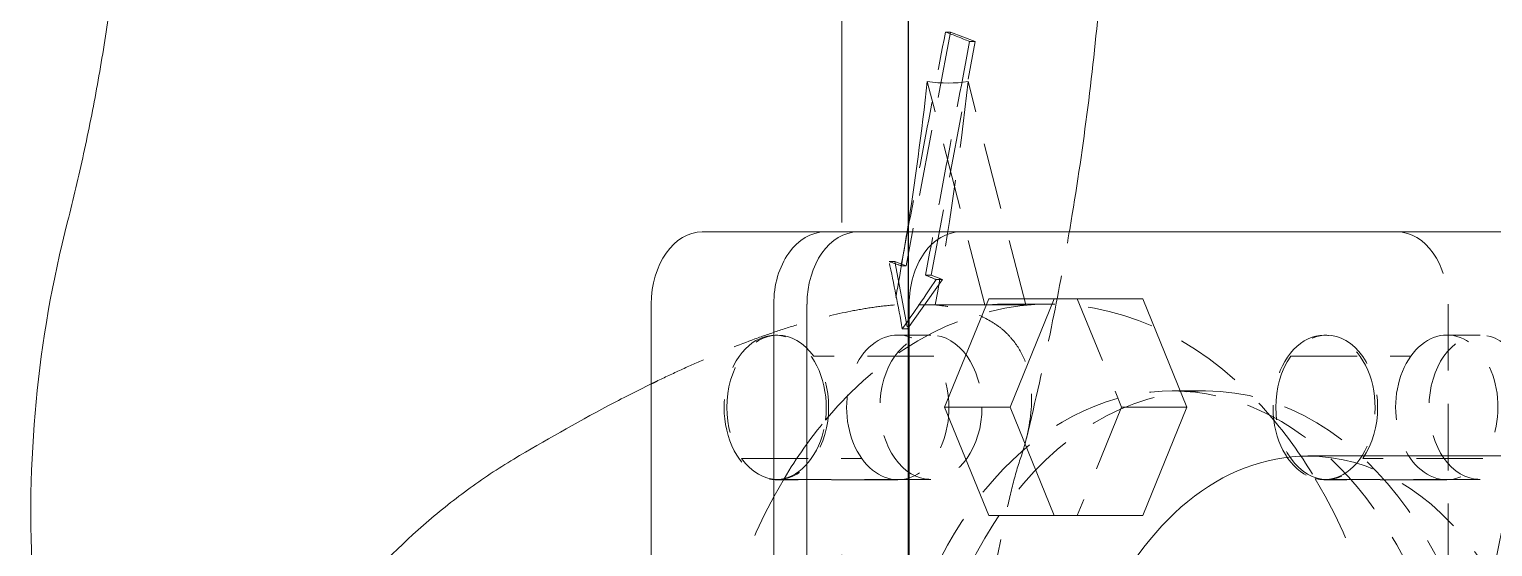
# Model space of a CAD drawing. Header units: millimetres. Extents: x -46397 to 283259, y -8690 to 23983.
# Drawn here: x -33804.5 to -33694.4, y 5323.5 to 5362.4 of the extents above; entities that cross this region are included whole.
import ezdxf

# ---------------------------------------------------------------- set-up
doc = ezdxf.new("R2010")
doc.units = ezdxf.units.MM
doc.linetypes.add('HIDDENX2', pattern=[0.75, 0.5, -0.25])
doc.layers.add('DUONGCHINH', color=7, linetype='Continuous', lineweight=25)

# ---------------------------------------------------------------- blocks, each defined once
blk = doc.blocks.new('A$C3d023de0')
at = {"color": 3, "linetype": 'HIDDENX2', "lineweight": 0, "ltscale": 100, "extrusion": (0, 1, 0)}
blk.add_line((600, 1954.61), (600, 454.61), dxfattribs=at)
at = {"layer": 'DUONGCHINH', "color": 2, "ltscale": 10, "extrusion": (0, 1, 0)}
blk.add_line((605, 1954.61), (605, 454.61), dxfattribs=at)

msp = doc.modelspace()

# ---------------------------------------------------------------- linework, layer by layer
at = {"color": 1, "linetype": 'HIDDENX2', "lineweight": 0, "ltscale": 10, "extrusion": (0, 1, 0)}
for p, q in [((-33735.18, 5362.22, -1.5), (-33738.51, 5344.65, -1.5)), ((-33736.64, 5343.94, -1.5), (-33733.31, 5361.51, -1.5)), ((-33735.18, 5362.22, -1.5), (-33735.56, 5362.22, -1.5)), ((-33733.31, 5361.51, -1.5), (-33735.18, 5362.22, -1.5)), ((-33733.31, 5361.51, -1.5), (-33733.75, 5361.51, -1.5)), ((-33732.59, 5341.7, -1.5), (-33736.92, 5358.51, -1.5)), ((-33729.52, 5341.7, -1.5), (-33733.85, 5358.51, -1.5)), ((-33753.85, 5347.19, -1.5), (-33701.59, 5347.19, -1.5)), ((-33742.13, 5347.19, -1.5), (-33689.87, 5347.19, -1.5)), ((-33739.37, 5344.97, -1.5), (-33739.8, 5344.97, -1.5)), ((-33739.37, 5344.97, -1.5), (-33738.41, 5339.9, -1.5)), ((-33738.51, 5344.65, -1.5), (-33739.37, 5344.97, -1.5)), ((-33738.51, 5344.65, -1.5), (-33738.9, 5344.65, -1.5)), ((-33736.64, 5343.94, -1.5), (-33737.06, 5343.94, -1.5)), ((-33735.78, 5343.61, -1.5), (-33736.64, 5343.94, -1.5)), ((-33738.41, 5339.9, -1.5), (-33735.78, 5343.61, -1.5)), ((-33735.78, 5343.61, -1.5), (-33736.26, 5343.61, -1.5)), ((-33732.59, 5341.7, -1.5), (-33739.39, 5341.7, -1.5)), ((-33729.52, 5341.7, -1.5), (-33736.32, 5341.7, -1.5)), ((-33732.29, 5342.16, -1.5), (-33725.64, 5342.16, -1.5)), ((-33727.72, 5341.76, -1.5), (-33731.07, 5341.76, -1.5)), ((-33725.64, 5342.16, -1.5), (-33722.31, 5334.01, -1.5)), ((-33720.72, 5342.16, -1.5), (-33725.64, 5342.16, -1.5)), ((-33697.74, 5341.76, -1.5), (-33697.74, 5267.85, -1.5)), ((-33748.16, 5339.42, -1.5), (-33748.36, 5339.42, -1.5)), ((-33736.65, 5339.44, -1.5), (-33739.15, 5339.44, -1.5)), ((-33738.41, 5339.9, -1.5), (-33738.8, 5339.9, -1.5)), ((-33706.89, 5339.42, -1.5), (-33707.08, 5339.42, -1.5)), ((-33695.35, 5339.44, -1.5), (-33697.84, 5339.44, -1.5)), ((-33736.42, 5337.84, -1.5), (-33745.45, 5337.84, -1.5)), ((-33709.6, 5337.84, -1.5), (-33700.57, 5337.84, -1.5)), ((-33716, 5335.24, -1.5), (-33718.5, 5335.24, -1.5)), ((-33722.31, 5334.01, -1.5), (-33725.64, 5325.86, -1.5)), ((-33717.39, 5334.01, -1.5), (-33722.31, 5334.01, -1.5)), ((-33750.89, 5330.16, -1.5), (-33741.86, 5330.16, -1.5)), ((-33695.13, 5330.16, -1.5), (-33704.16, 5330.16, -1.5)), ((-33739.13, 5328.55, -1.5), (-33748.36, 5328.55, -1.5)), ((-33736.65, 5328.57, -1.5), (-33748.18, 5328.57, -1.5)), ((-33697.86, 5328.55, -1.5), (-33707.08, 5328.55, -1.5)), ((-33695.35, 5328.57, -1.5), (-33706.87, 5328.57, -1.5))]:
    msp.add_line(p, q, dxfattribs=at)
at = {"color": 2, "linetype": 'Continuous', "lineweight": 0, "ltscale": 10, "extrusion": (0, 1, 0)}
for p, q in [((-33744.63, 5347.19, -1.5), (-33753.85, 5347.19, -1.5)), ((-33744.63, 5347.19, -1.5), (-33692.36, 5347.19, -1.5)), ((-33734.44, 5347.19, -1.5), (-33742.13, 5347.19, -1.5)), ((-33734.44, 5347.19, -1.5), (-33682.18, 5347.19, -1.5)), ((-33757.69, 5267.85, -1.5), (-33757.69, 5341.76, -1.5)), ((-33748.47, 5267.85, -1.5), (-33748.47, 5341.76, -1.5)), ((-33745.97, 5267.85, -1.5), (-33745.97, 5341.76, -1.5)), ((-33738.29, 5267.85, -1.5), (-33738.29, 5341.76, -1.5)), ((-33735.62, 5334.01, -1.5), (-33732.29, 5342.16, -1.5)), ((-33727.37, 5342.16, -1.5), (-33732.29, 5342.16, -1.5)), ((-33730.7, 5334.01, -1.5), (-33727.37, 5342.16, -1.5)), ((-33727.37, 5342.16, -1.5), (-33720.72, 5342.16, -1.5)), ((-33720.72, 5342.16, -1.5), (-33717.39, 5334.01, -1.5)), ((-33732.29, 5325.86, -1.5), (-33735.62, 5334.01, -1.5)), ((-33730.7, 5334.01, -1.5), (-33735.62, 5334.01, -1.5)), ((-33727.37, 5325.86, -1.5), (-33730.7, 5334.01, -1.5)), ((-33717.39, 5334.01, -1.5), (-33720.72, 5325.86, -1.5)), ((-33689.48, 5330.35, -1.5), (-33708.31, 5330.35, -1.5)), ((-33725.64, 5325.86, -1.5), (-33732.29, 5325.86, -1.5)), ((-33727.37, 5325.86, -1.5), (-33732.29, 5325.86, -1.5)), ((-33720.72, 5325.86, -1.5), (-33727.37, 5325.86, -1.5)), ((-33720.72, 5325.86, -1.5), (-33725.64, 5325.86, -1.5))]:
    msp.add_line(p, q, dxfattribs=at)
at = {"color": 2, "linetype": 'Continuous', "lineweight": 0, "ltscale": 10}
msp.add_ellipse((-33647.78, 5304.8, -1.5), major_axis=(0, 67.93), ratio=0.707107, start_param=0, end_param=1.57079, dxfattribs=at)
at = {"color": 2, "linetype": 'Continuous', "lineweight": 0, "ltscale": 10, "extrusion": (0, 0, -1)}
for centre, major_axis, start_param, end_param in [((-33857.61, 5385.24, -1.5), (0, 172.76), 1.726127, 1.792815), ((-33753.85, 5341.76, -1.5), (0, 5.43), -1.57079, 0), ((-33744.63, 5341.76, -1.5), (0, 5.43), -1.57079, 0.000007), ((-33742.13, 5341.76, -1.5), (0, 5.43), -1.57079, 0), ((-33734.44, 5341.76, -1.5), (0, 5.43), -1.57079, 0.000007), ((-33708.31, 5304.8, -1.5), (0, -25.54), 0, 3.141593)]:
    msp.add_ellipse(centre, major_axis=major_axis, ratio=0.707107, start_param=start_param, end_param=end_param, dxfattribs=at)
at = {"color": 1, "linetype": 'HIDDENX2', "lineweight": 0, "ltscale": 10, "extrusion": (0, 0, -1)}
for centre, major_axis, ratio, start_param, end_param in [((-33854.54, 5385.24, -1.5), (0, 172.76), 0.707107, 1.726127, 1.825573), ((-33753.85, 5341.76, -1.5), (0, 5.43), 0.000001, 0, 0.000007), ((-33742.13, 5341.76, -1.5), (0, 5.43), 0.000001, 0, 0.000007), ((-33857.61, 5385.24, -1.5), (0, 172.76), 0.707107, 1.792815, 1.825573), ((-33701.59, 5341.76, -1.5), (0, 5.43), 0.707107, 0.000007, 1.570803), ((-33727.72, 5304.8, -1.5), (0, 36.96), 0.707107, -0.700831, 0.700844), ((-33739.15, 5334.01, -1.5), (0, 5.43), 0.707107, -2.359016, 0.788233), ((-33697.84, 5334.01, -1.5), (0, 5.43), 0.707107, -0.78822, 2.359029), ((-33718.5, 5304.8, -1.5), (0, 30.43), 0.707107, -1.570789783786883, 4.712395523392703), ((-33716, 5304.8, -1.5), (0, -30.43), 0.707107, -1.570789783786884, 4.712395523392702), ((-33727.72, 5304.8, -1.5), (0, 36.96), 0.707107, -0.869953, -0.700831), ((-33727.72, 5304.8, -1.5), (0, -36.96), 0.707107, -2.440749, -2.271627), ((-33708.31, 5304.8, -1.5), (0, 25.54), 0.707107, 0, 1.570803), ((-33727.72, 5304.8, -1.5), (0, 36.96), 0.707107, -2.271627, -0.869953), ((-33727.72, 5304.8, -1.5), (0, -36.96), 0.707107, -2.271627, -0.869953)]:
    msp.add_ellipse(centre, major_axis=major_axis, ratio=ratio, start_param=start_param, end_param=end_param, dxfattribs=at)
at = {"color": 1, "linetype": 'HIDDENX2', "lineweight": 0, "ltscale": 10}
for centre, major_axis, ratio, start_param, end_param in [((-33721.56, 5304.8, -1.5), (-16.49, 35.46), 0.631524, 5.938679, 6.056394), ((-33748.36, 5333.99, -1.5), (0, 5.43), 0.707107, -1.744416, 3.315199), ((-33748.16, 5333.99, -1.5), (0, 5.43), 0.707107, -0.782576, 2.35336), ((-33736.65, 5334.01, -1.5), (0, -5.43), 0.707107, 1.57079, 7.853975), ((-33707.08, 5333.99, -1.5), (0, -5.43), 0.707107, -0.17362, 4.885996), ((-33706.89, 5333.99, -1.5), (0, 5.43), 0.707107, -2.353373, 0.782563), ((-33695.35, 5334.01, -1.5), (0, -5.43), 0.707107, 1.57079, 7.853975), ((-33748.18, 5334.01, -1.5), (0, -5.43), 0.707107, -0.782576, 2.35336), ((-33739.13, 5333.99, -1.5), (0, -5.43), 0.707107, -0.788233, 2.359016), ((-33706.87, 5334.01, -1.5), (0, -5.43), 0.707107, -2.353373, 0.782563), ((-33697.86, 5333.99, -1.5), (0, -5.43), 0.707107, -2.359029, 0.78822), ((-33748.36, 5333.99, -1.5), (0, -5.43), 0.707107, 0.173607, 1.397176), ((-33707.08, 5333.99, -1.5), (0, -5.43), 0.707107, -1.39719, -0.17362)]:
    msp.add_ellipse(centre, major_axis=major_axis, ratio=ratio, start_param=start_param, end_param=end_param, dxfattribs=at)
at = {"color": 2, "linetype": 'Continuous', "lineweight": 0, "ltscale": 10}
for points, knots in [([(-33801.58, 5347.98, -1.5), (-33801.15, 5349.66, -1.5), (-33800.75, 5351.36, -1.5), (-33800, 5354.79, -1.5), (-33799.65, 5356.53, -1.5), (-33799.02, 5360.03, -1.5), (-33798.74, 5361.8, -1.5), (-33798.23, 5365.35, -1.5), (-33798.01, 5367.14, -1.5), (-33797.63, 5370.74, -1.5), (-33797.47, 5372.55, -1.5), (-33797.34, 5374.37, -1.5)], [1.221737, 1.221737, 1.221737, 1.221737, 1.2716956, 1.2716956, 1.3216541, 1.3216541, 1.3716127, 1.3716127, 1.4215712, 1.4215712, 1.4715298, 1.4715298, 1.4715298, 1.4715298]), ([(-33726.24, 5347.19, -1.5), (-33726.17, 5347.64, -1.5), (-33726.09, 5348.08, -1.5), (-33725.55, 5351.37, -1.5), (-33725.14, 5354.22, -1.5), (-33724.43, 5359.95, -1.5), (-33724.13, 5362.83, -1.5), (-33723.63, 5368.59, -1.5), (-33723.44, 5371.48, -1.5), (-33723.3, 5374.37, -1.5)], [1.3343023, 1.3343023, 1.3343023, 1.3343023, 1.3427134, 1.3427134, 1.3963654, 1.3963654, 1.4500174, 1.4500174, 1.5036693, 1.5036693, 1.5036693, 1.5036693]), ([(-33792.14, 5281.6, -1.5), (-33794.58, 5285.53, -1.5), (-33796.62, 5289.63, -1.5), (-33800.02, 5298.15, -1.5), (-33801.36, 5302.59, -1.5), (-33803.31, 5311.58, -1.5), (-33803.93, 5316.13, -1.5), (-33804.46, 5325.27, -1.5), (-33804.38, 5329.86, -1.5), (-33803.52, 5338.98, -1.5), (-33802.73, 5343.51, -1.5), (-33801.58, 5347.98, -1.5)], [0.84845, 0.84845, 0.84845, 0.84845, 1.057026, 1.057026, 1.272733, 1.272733, 1.488441, 1.488441, 1.704148, 1.704148, 1.919856, 1.919856, 1.919856, 1.919856]), ([(-33757.69, 5335.76, -1.5), (-33758.79, 5335.22, -1.5), (-33759.87, 5334.67, -1.5), (-33763.35, 5332.83, -1.5), (-33765.71, 5331.49, -1.5), (-33768.02, 5330.11, -1.5)], [0.06008853, 0.06008853, 0.06008853, 0.06008853, 0.06342537, 0.06342537, 0.07090032, 0.07090032, 0.07090032, 0.07090032]), ([(-33768.02, 5330.11, -1.5), (-33769.22, 5329.4, -1.5), (-33770.38, 5328.62, -1.5), (-33772.08, 5327.37, -1.5), (-33772.64, 5326.95, -1.5), (-33773.74, 5326.06, -1.5), (-33774.29, 5325.61, -1.5), (-33776.94, 5323.28, -1.5), (-33778.89, 5321.25, -1.5), (-33781.55, 5318, -1.5), (-33782.39, 5316.88, -1.5), (-33783.98, 5314.58, -1.5), (-33784.72, 5313.41, -1.5), (-33786.1, 5311.02, -1.5), (-33786.74, 5309.79, -1.5), (-33787.62, 5307.94, -1.5), (-33787.9, 5307.32, -1.5), (-33788.42, 5306.06, -1.5), (-33788.67, 5305.43, -1.5), (-33788.91, 5304.8, -1.5)], [0.01191688, 0.01191688, 0.01191688, 0.01191688, 0.0158514, 0.0158514, 0.01781866, 0.01781866, 0.01978592, 0.01978592, 0.02765496, 0.02765496, 0.03158948, 0.03158948, 0.035524, 0.035524, 0.03945852, 0.03945852, 0.04142578, 0.04142578, 0.04339304, 0.04339304, 0.04339304, 0.04339304])]:
    msp.add_open_spline(points, degree=3, knots=knots, dxfattribs=at)
at = {"color": 1, "linetype": 'HIDDENX2', "lineweight": 0, "ltscale": 10}
for points, knots in [([(-33738.9, 5344.65, -1.5), (-33738.34, 5347.57, -1.5), (-33737.79, 5350.5, -1.5), (-33736.68, 5356.36, -1.5), (-33736.12, 5359.29, -1.5), (-33735.56, 5362.22, -1.5)], [0.00000021, 0.00000021, 0.00000021, 0.00000021, 0.00837021, 0.00837021, 0.01674021, 0.01674021, 0.01674021, 0.01674021]), ([(-33733.75, 5361.51, -1.5), (-33734.29, 5358.59, -1.5), (-33734.84, 5355.66, -1.5), (-33735.94, 5349.8, -1.5), (-33736.5, 5346.87, -1.5), (-33737.06, 5343.94, -1.5)], [0.00000021, 0.00000021, 0.00000021, 0.00000021, 0.00837021, 0.00837021, 0.01674022, 0.01674022, 0.01674022, 0.01674022]), ([(-33729.47, 5331.67, -1.5), (-33728.79, 5334.45, -1.5), (-33728.16, 5337.24, -1.5), (-33727.1, 5342.42, -1.5), (-33726.65, 5344.8, -1.5), (-33726.24, 5347.19, -1.5)], [1.23540949, 1.23540949, 1.23540949, 1.23540949, 1.28906147, 1.28906147, 1.33430231, 1.33430231, 1.33430231, 1.33430231]), ([(-33739.39, 5341.7, -1.5), (-33739.91, 5341.66, -1.5), (-33740.45, 5341.6, -1.5), (-33741.55, 5341.44, -1.5), (-33742.11, 5341.34, -1.5), (-33743.82, 5341.01, -1.5), (-33745, 5340.71, -1.5), (-33746.81, 5340.18, -1.5), (-33747.43, 5339.99, -1.5), (-33748.65, 5339.58, -1.5), (-33749.27, 5339.37, -1.5), (-33751.11, 5338.69, -1.5), (-33752.34, 5338.19, -1.5), (-33754.2, 5337.39, -1.5), (-33754.82, 5337.11, -1.5), (-33756.06, 5336.54, -1.5), (-33756.68, 5336.25, -1.5), (-33757.43, 5335.89, -1.5), (-33757.56, 5335.82, -1.5), (-33757.69, 5335.76, -1.5)], [0.04100054, 0.04100054, 0.04100054, 0.04100054, 0.04286928, 0.04286928, 0.04473801, 0.04473801, 0.04847548, 0.04847548, 0.05034422, 0.05034422, 0.05221296, 0.05221296, 0.05595043, 0.05595043, 0.05781916, 0.05781916, 0.0596879, 0.0596879, 0.06008853, 0.06008853, 0.06008853, 0.06008853]), ([(-33729.93, 5330.11, -1.5), (-33729.46, 5331.48, -1.5), (-33729.16, 5332.81, -1.5), (-33729.08, 5334.41, -1.5), (-33729.07, 5334.72, -1.5), (-33729.1, 5335.35, -1.5), (-33729.13, 5335.65, -1.5), (-33729.26, 5336.55, -1.5), (-33729.41, 5337.12, -1.5), (-33729.87, 5338.19, -1.5), (-33730.17, 5338.68, -1.5), (-33730.75, 5339.37, -1.5), (-33730.96, 5339.59, -1.5), (-33731.43, 5340, -1.5), (-33731.69, 5340.19, -1.5), (-33732.52, 5340.71, -1.5), (-33733.15, 5341.01, -1.5), (-33734.25, 5341.35, -1.5), (-33734.64, 5341.44, -1.5), (-33735.45, 5341.6, -1.5), (-33735.88, 5341.66, -1.5), (-33736.32, 5341.7, -1.5)], [0.00709784, 0.00709784, 0.00709784, 0.00709784, 0.01457867, 0.01457867, 0.01644888, 0.01644888, 0.01831909, 0.01831909, 0.0220595, 0.0220595, 0.02579992, 0.02579992, 0.02767013, 0.02767013, 0.02954034, 0.02954034, 0.03328075, 0.03328075, 0.03515096, 0.03515096, 0.03702117, 0.03702117, 0.03702117, 0.03702117]), ([(-33736.65, 5304.8, -1.5), (-33736.59, 5304.96, -1.5), (-33736.53, 5305.12, -1.5), (-33736.41, 5305.44, -1.5), (-33736.24, 5305.91, -1.5), (-33736.07, 5306.38, -1.5), (-33735.74, 5307.32, -1.5), (-33735.53, 5307.94, -1.5), (-33734.93, 5309.78, -1.5), (-33734.56, 5311, -1.5), (-33733.87, 5313.38, -1.5), (-33733.56, 5314.55, -1.5), (-33733.12, 5316.27, -1.5), (-33732.98, 5316.83, -1.5), (-33732.72, 5317.96, -1.5), (-33732.59, 5318.51, -1.5), (-33731.97, 5321.24, -1.5), (-33731.57, 5323.26, -1.5), (-33730.99, 5326.04, -1.5), (-33730.8, 5326.93, -1.5), (-33730.4, 5328.6, -1.5), (-33730.18, 5329.39, -1.5), (-33729.93, 5330.11, -1.5)], [-0.00004058, -0.00004058, -0.00004058, -0.00004058, 0.00044782, 0.00044782, 0.00093621, 0.00191301, 0.00191301, 0.00386659, 0.00386659, 0.00777376, 0.00777376, 0.01168093, 0.01168093, 0.01363451, 0.01363451, 0.0155881, 0.0155881, 0.02340244, 0.02340244, 0.02730961, 0.02730961, 0.03121677, 0.03121677, 0.03121677, 0.03121677])]:
    msp.add_open_spline(points, degree=3, knots=knots, dxfattribs=at)
for points in [[(-33735.56, 5362.22, -1.5), (-33734.93, 5361.99, -1.5), (-33734.33, 5361.75, -1.5), (-33733.75, 5361.51, -1.5)], [(-33738.8, 5339.9, -1.5), (-33739.1, 5341.59, -1.5), (-33739.44, 5343.28, -1.5), (-33739.8, 5344.97, -1.5)], [(-33739.8, 5344.97, -1.5), (-33739.49, 5344.86, -1.5), (-33739.19, 5344.75, -1.5), (-33738.9, 5344.65, -1.5)], [(-33737.06, 5343.94, -1.5), (-33736.79, 5343.83, -1.5), (-33736.52, 5343.72, -1.5), (-33736.26, 5343.61, -1.5)], [(-33736.26, 5343.61, -1.5), (-33737.08, 5342.37, -1.5), (-33737.93, 5341.14, -1.5), (-33738.8, 5339.9, -1.5)]]:
    msp.add_open_spline(points, degree=3, dxfattribs=at)
at = {"color": 2, "linetype": 'Continuous', "lineweight": 0, "ltscale": 10}
msp.add_open_spline([(-33733.85, 5358.51, -1.5), (-33734.83, 5358.34, -1.5), (-33735.85, 5358.34, -1.5), (-33736.92, 5358.51, -1.5)], degree=3, dxfattribs=at)

# ---------------------------------------------------------------- block references
msp.add_blockref('A$C3d023de0', (-34343.36, 3818.29, -1.5))

doc.saveas('drawing.dxf')
